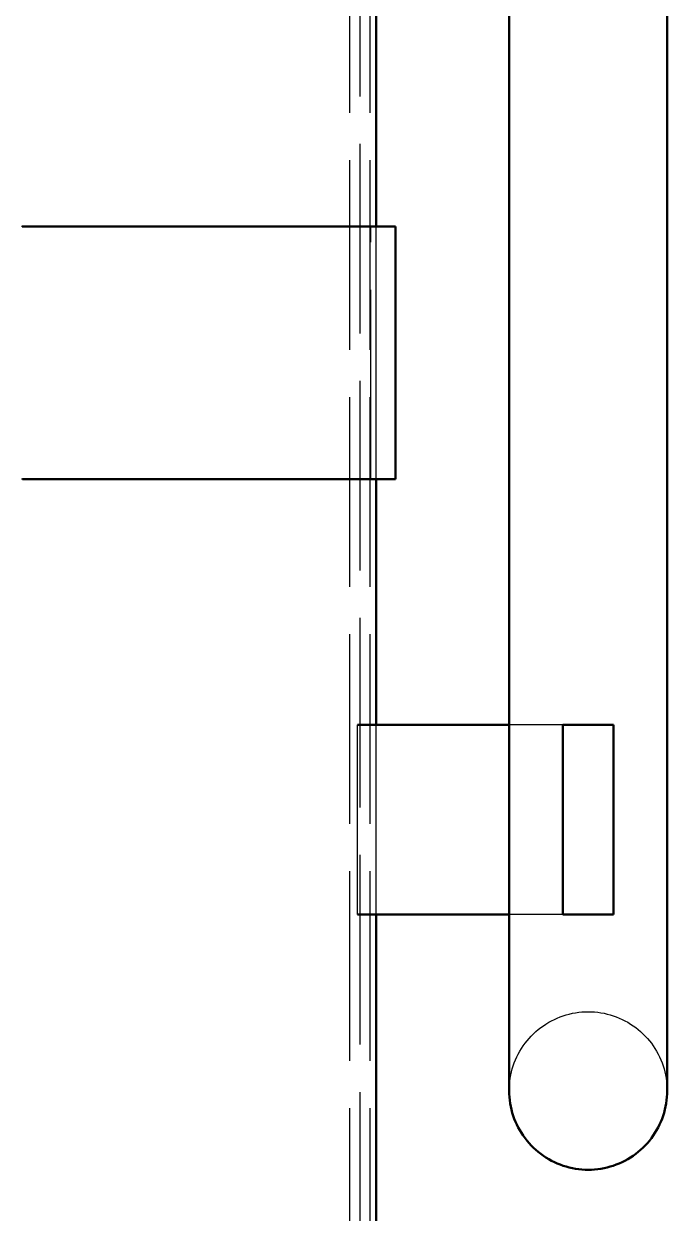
# Model space of a CAD drawing. Header units: millimetres. Extents: x 0 to 594, y 0 to 420.
# Drawn here: x 236.82 to 247, y 276.13 to 294.95 of the extents above; entities that cross this region are included whole.
import ezdxf

# ---------------------------------------------------------------- set-up
doc = ezdxf.new("R2010")
doc.units = ezdxf.units.MM
doc.linetypes.add('ISO02-TRAZOS', pattern=[3.75, 3, -0.75])
doc.layers.add('01-VISIBLE', color=7, linetype='CONTINUOUS', lineweight=50)
doc.layers.add('02-OCULTA', color=4, linetype='ISO02-TRAZOS', lineweight=25)

msp = doc.modelspace()

# ---------------------------------------------------------------- linework, layer by layer
at = {"layer": '01-VISIBLE'}
for p, q in [((244.5, 288.791), (244.5, 341.875)), ((247, 288.791), (247, 341.875)), ((242.396, 291.74), (242.396, 313.833)), ((242.7, 287.74), (242.7, 291.74)), ((242.396, 283.856), (242.396, 287.74)), ((244.5, 283.856), (242.1, 283.856)), ((246.15, 283.856), (245.35, 283.856)), ((245.35, 280.856), (245.35, 283.856)), ((246.15, 280.856), (246.15, 283.856)), ((244.5, 280.856), (242.1, 280.856)), ((242.396, 267.39), (242.396, 280.856)), ((246.15, 280.856), (245.35, 280.856))]:
    msp.add_line(p, q, dxfattribs=at)
for points in [[(236.795, 291.74), (236.845, 291.74), (236.895, 291.74), (236.945, 291.74), (236.995, 291.74), (237.045, 291.74), (237.095, 291.74), (237.146, 291.74), (237.196, 291.74), (237.246, 291.74), (237.296, 291.74), (237.346, 291.74), (237.396, 291.74), (237.446, 291.74), (237.496, 291.74), (237.546, 291.74), (237.596, 291.74), (237.646, 291.74), (237.696, 291.74), (237.746, 291.74), (237.796, 291.74), (237.846, 291.74), (237.896, 291.74), (237.946, 291.74), (237.996, 291.74), (238.046, 291.74), (238.096, 291.74), (238.146, 291.74), (238.196, 291.74), (238.246, 291.74), (238.296, 291.74), (238.346, 291.74), (238.397, 291.74), (238.447, 291.74), (238.497, 291.74), (238.547, 291.74), (238.597, 291.74), (238.647, 291.74), (238.697, 291.74), (238.747, 291.74), (238.797, 291.74), (238.847, 291.74), (238.897, 291.74), (238.947, 291.74), (238.997, 291.74), (239.047, 291.74), (239.097, 291.74), (239.147, 291.74), (239.197, 291.74), (239.247, 291.74), (239.297, 291.74), (239.347, 291.74), (239.397, 291.74), (239.447, 291.74), (239.497, 291.74), (239.547, 291.74), (239.597, 291.74), (239.648, 291.74), (239.698, 291.74), (239.748, 291.74), (239.798, 291.74), (239.848, 291.74), (239.898, 291.74), (239.948, 291.74), (239.998, 291.74), (240.048, 291.74), (240.098, 291.74), (240.148, 291.74), (240.198, 291.74), (240.248, 291.74), (240.298, 291.74), (240.348, 291.74), (240.398, 291.74), (240.448, 291.74), (240.498, 291.74), (240.548, 291.74), (240.598, 291.74), (240.648, 291.74), (240.698, 291.74), (240.748, 291.74), (240.798, 291.74), (240.849, 291.74), (240.899, 291.74), (240.949, 291.74), (240.999, 291.74), (241.049, 291.74), (241.099, 291.74), (241.149, 291.74), (241.199, 291.74), (241.249, 291.74), (241.299, 291.74), (241.349, 291.74), (241.399, 291.74), (241.449, 291.74), (241.499, 291.74), (241.549, 291.74), (241.599, 291.74), (241.649, 291.74), (241.699, 291.74), (241.749, 291.74), (241.799, 291.74), (241.849, 291.74), (241.899, 291.74), (241.949, 291.74), (241.999, 291.74), (242.049, 291.74), (242.1, 291.74), (242.15, 291.74), (242.2, 291.74), (242.25, 291.74), (242.3, 291.74), (242.35, 291.74), (242.4, 291.74), (242.45, 291.74), (242.5, 291.74), (242.55, 291.74), (242.6, 291.74), (242.65, 291.74), (242.7, 291.74)], [(244.5, 288.791), (244.5, 288.741), (244.5, 288.691), (244.5, 288.641), (244.5, 288.591), (244.5, 288.54), (244.5, 288.49), (244.5, 288.44), (244.5, 288.39), (244.5, 288.34), (244.5, 288.29), (244.5, 288.24), (244.5, 288.19), (244.5, 288.139), (244.5, 288.089), (244.5, 288.039), (244.5, 287.989), (244.5, 287.939), (244.5, 287.889), (244.5, 287.839), (244.5, 287.789), (244.5, 287.739), (244.5, 287.688), (244.5, 287.638), (244.5, 287.588), (244.5, 287.538), (244.5, 287.488), (244.5, 287.438), (244.5, 287.388), (244.5, 287.338), (244.5, 287.287), (244.5, 287.237), (244.5, 287.187), (244.5, 287.137), (244.5, 287.087), (244.5, 287.037), (244.5, 286.987), (244.5, 286.937), (244.5, 286.887), (244.5, 286.836), (244.5, 286.786), (244.5, 286.736), (244.5, 286.686), (244.5, 286.636), (244.5, 286.586), (244.5, 286.536), (244.5, 286.486), (244.5, 286.436), (244.5, 286.385), (244.5, 286.335), (244.5, 286.285), (244.5, 286.235), (244.5, 286.185), (244.5, 286.135), (244.5, 286.085), (244.5, 286.035), (244.5, 285.984), (244.5, 285.934), (244.5, 285.884), (244.5, 285.834), (244.5, 285.784), (244.5, 285.734), (244.5, 285.684), (244.5, 285.634), (244.5, 285.584), (244.5, 285.533), (244.5, 285.483), (244.5, 285.433), (244.5, 285.383), (244.5, 285.333), (244.5, 285.283), (244.5, 285.233), (244.5, 285.183), (244.5, 285.132), (244.5, 285.082), (244.5, 285.032), (244.5, 284.982), (244.5, 284.932), (244.5, 284.882), (244.5, 284.832), (244.5, 284.782), (244.5, 284.732), (244.5, 284.681), (244.5, 284.631), (244.5, 284.581), (244.5, 284.531), (244.5, 284.481), (244.5, 284.431), (244.5, 284.381), (244.5, 284.331), (244.5, 284.28), (244.5, 284.23), (244.5, 284.18), (244.5, 284.13), (244.5, 284.08), (244.5, 284.03), (244.5, 283.98), (244.5, 283.93), (244.5, 283.88), (244.5, 283.829), (244.5, 283.779), (244.5, 283.729), (244.5, 283.679), (244.5, 283.629), (244.5, 283.579), (244.5, 283.529), (244.5, 283.479), (244.5, 283.428), (244.5, 283.378), (244.5, 283.328), (244.5, 283.278), (244.5, 283.228), (244.5, 283.178), (244.5, 283.128), (244.5, 283.078), (244.5, 283.028), (244.5, 282.977), (244.5, 282.927), (244.5, 282.877), (244.5, 282.827), (244.5, 282.777), (244.5, 282.727), (244.5, 282.677), (244.5, 282.627), (244.5, 282.577), (244.5, 282.526), (244.5, 282.476), (244.5, 282.426), (244.5, 282.376), (244.5, 282.326), (244.5, 282.276), (244.5, 282.226), (244.5, 282.176), (244.5, 282.125), (244.5, 282.075), (244.5, 282.025), (244.5, 281.975), (244.5, 281.925), (244.5, 281.875), (244.5, 281.825), (244.5, 281.775), (244.5, 281.725), (244.5, 281.674), (244.5, 281.624), (244.5, 281.574), (244.5, 281.524), (244.5, 281.474), (244.5, 281.424), (244.5, 281.374), (244.5, 281.324), (244.5, 281.273), (244.5, 281.223), (244.5, 281.173), (244.5, 281.123), (244.5, 281.073), (244.5, 281.023), (244.5, 280.973), (244.5, 280.923), (244.5, 280.873), (244.5, 280.822), (244.5, 280.772), (244.5, 280.722), (244.5, 280.672), (244.5, 280.622), (244.5, 280.572), (244.5, 280.522), (244.5, 280.472), (244.5, 280.421), (244.5, 280.371), (244.5, 280.321), (244.5, 280.271), (244.5, 280.221), (244.5, 280.171), (244.5, 280.121), (244.5, 280.071), (244.5, 280.021), (244.5, 279.97), (244.5, 279.92), (244.5, 279.87), (244.5, 279.82), (244.5, 279.77), (244.5, 279.72), (244.5, 279.67), (244.5, 279.62), (244.5, 279.57), (244.5, 279.519), (244.5, 279.469), (244.5, 279.419), (244.5, 279.369), (244.5, 279.319), (244.5, 279.269), (244.5, 279.219), (244.5, 279.169), (244.5, 279.118), (244.5, 279.068), (244.5, 279.018), (244.5, 278.968), (244.5, 278.918), (244.5, 278.868), (244.5, 278.818), (244.5, 278.768), (244.5, 278.718), (244.5, 278.667), (244.5, 278.617), (244.5, 278.567), (244.5, 278.517), (244.5, 278.467), (244.5, 278.417), (244.5, 278.367), (244.5, 278.317), (244.5, 278.266), (244.5, 278.216), (244.5, 278.166), (244.5, 278.116), (244.5, 278.066)], [(247, 288.791), (247, 288.741), (247, 288.691), (247, 288.641), (247, 288.591), (247, 288.54), (247, 288.49), (247, 288.44), (247, 288.39), (247, 288.34), (247, 288.29), (247, 288.24), (247, 288.19), (247, 288.139), (247, 288.089), (247, 288.039), (247, 287.989), (247, 287.939), (247, 287.889), (247, 287.839), (247, 287.789), (247, 287.739), (247, 287.688), (247, 287.638), (247, 287.588), (247, 287.538), (247, 287.488), (247, 287.438), (247, 287.388), (247, 287.338), (247, 287.287), (247, 287.237), (247, 287.187), (247, 287.137), (247, 287.087), (247, 287.037), (247, 286.987), (247, 286.937), (247, 286.887), (247, 286.836), (247, 286.786), (247, 286.736), (247, 286.686), (247, 286.636), (247, 286.586), (247, 286.536), (247, 286.486), (247, 286.436), (247, 286.385), (247, 286.335), (247, 286.285), (247, 286.235), (247, 286.185), (247, 286.135), (247, 286.085), (247, 286.035), (247, 285.984), (247, 285.934), (247, 285.884), (247, 285.834), (247, 285.784), (247, 285.734), (247, 285.684), (247, 285.634), (247, 285.584), (247, 285.533), (247, 285.483), (247, 285.433), (247, 285.383), (247, 285.333), (247, 285.283), (247, 285.233), (247, 285.183), (247, 285.132), (247, 285.082), (247, 285.032), (247, 284.982), (247, 284.932), (247, 284.882), (247, 284.832), (247, 284.782), (247, 284.732), (247, 284.681), (247, 284.631), (247, 284.581), (247, 284.531), (247, 284.481), (247, 284.431), (247, 284.381), (247, 284.331), (247, 284.28), (247, 284.23), (247, 284.18), (247, 284.13), (247, 284.08), (247, 284.03), (247, 283.98), (247, 283.93), (247, 283.88), (247, 283.829), (247, 283.779), (247, 283.729), (247, 283.679), (247, 283.629), (247, 283.579), (247, 283.529), (247, 283.479), (247, 283.428), (247, 283.378), (247, 283.328), (247, 283.278), (247, 283.228), (247, 283.178), (247, 283.128), (247, 283.078), (247, 283.028), (247, 282.977), (247, 282.927), (247, 282.877), (247, 282.827), (247, 282.777), (247, 282.727), (247, 282.677), (247, 282.627), (247, 282.577), (247, 282.526), (247, 282.476), (247, 282.426), (247, 282.376), (247, 282.326), (247, 282.276), (247, 282.226), (247, 282.176), (247, 282.125), (247, 282.075), (247, 282.025), (247, 281.975), (247, 281.925), (247, 281.875), (247, 281.825), (247, 281.775), (247, 281.725), (247, 281.674), (247, 281.624), (247, 281.574), (247, 281.524), (247, 281.474), (247, 281.424), (247, 281.374), (247, 281.324), (247, 281.273), (247, 281.223), (247, 281.173), (247, 281.123), (247, 281.073), (247, 281.023), (247, 280.973), (247, 280.923), (247, 280.873), (247, 280.822), (247, 280.772), (247, 280.722), (247, 280.672), (247, 280.622), (247, 280.572), (247, 280.522), (247, 280.472), (247, 280.421), (247, 280.371), (247, 280.321), (247, 280.271), (247, 280.221), (247, 280.171), (247, 280.121), (247, 280.071), (247, 280.021), (247, 279.97), (247, 279.92), (247, 279.87), (247, 279.82), (247, 279.77), (247, 279.72), (247, 279.67), (247, 279.62), (247, 279.57), (247, 279.519), (247, 279.469), (247, 279.419), (247, 279.369), (247, 279.319), (247, 279.269), (247, 279.219), (247, 279.169), (247, 279.118), (247, 279.068), (247, 279.018), (247, 278.968), (247, 278.918), (247, 278.868), (247, 278.818), (247, 278.768), (247, 278.718), (247, 278.667), (247, 278.617), (247, 278.567), (247, 278.517), (247, 278.467), (247, 278.417), (247, 278.367), (247, 278.317), (247, 278.266), (247, 278.216), (247, 278.166), (247, 278.116), (247, 278.066)], [(236.799, 287.74), (236.849, 287.74), (236.899, 287.74), (236.949, 287.74), (236.999, 287.74), (237.049, 287.74), (237.099, 287.74), (237.149, 287.74), (237.199, 287.74), (237.249, 287.74), (237.299, 287.74), (237.349, 287.74), (237.399, 287.74), (237.449, 287.74), (237.499, 287.74), (237.549, 287.74), (237.599, 287.74), (237.649, 287.74), (237.699, 287.74), (237.749, 287.74), (237.799, 287.74), (237.849, 287.74), (237.899, 287.74), (237.949, 287.74), (237.999, 287.74), (238.049, 287.74), (238.099, 287.74), (238.149, 287.74), (238.199, 287.74), (238.249, 287.74), (238.299, 287.74), (238.349, 287.74), (238.399, 287.74), (238.449, 287.74), (238.499, 287.74), (238.549, 287.74), (238.599, 287.74), (238.649, 287.74), (238.699, 287.74), (238.749, 287.74), (238.799, 287.74), (238.849, 287.74), (238.899, 287.74), (238.949, 287.74), (238.999, 287.74), (239.049, 287.74), (239.099, 287.74), (239.149, 287.74), (239.199, 287.74), (239.249, 287.74), (239.299, 287.74), (239.349, 287.74), (239.399, 287.74), (239.449, 287.74), (239.499, 287.74), (239.549, 287.74), (239.599, 287.74), (239.649, 287.74), (239.699, 287.74), (239.749, 287.74), (239.799, 287.74), (239.849, 287.74), (239.899, 287.74), (239.949, 287.74), (239.999, 287.74), (240.049, 287.74), (240.099, 287.74), (240.149, 287.74), (240.199, 287.74), (240.249, 287.74), (240.299, 287.74), (240.349, 287.74), (240.399, 287.74), (240.45, 287.74), (240.5, 287.74), (240.55, 287.74), (240.6, 287.74), (240.65, 287.74), (240.7, 287.74), (240.75, 287.74), (240.8, 287.74), (240.85, 287.74), (240.9, 287.74), (240.95, 287.74), (241, 287.74), (241.05, 287.74), (241.1, 287.74), (241.15, 287.74), (241.2, 287.74), (241.25, 287.74), (241.3, 287.74), (241.35, 287.74), (241.4, 287.74), (241.45, 287.74), (241.5, 287.74), (241.55, 287.74), (241.6, 287.74), (241.65, 287.74), (241.7, 287.74), (241.75, 287.74), (241.8, 287.74), (241.85, 287.74), (241.9, 287.74), (241.95, 287.74), (242, 287.74), (242.05, 287.74), (242.1, 287.74), (242.15, 287.74), (242.2, 287.74), (242.25, 287.74), (242.3, 287.74), (242.35, 287.74), (242.4, 287.74), (242.45, 287.74), (242.5, 287.74), (242.55, 287.74), (242.6, 287.74), (242.65, 287.74), (242.7, 287.74)], [(244.5, 278.066), (244.501, 278.016), (244.504, 277.965), (244.509, 277.915), (244.516, 277.865), (244.525, 277.816), (244.536, 277.767), (244.549, 277.718), (244.564, 277.67), (244.581, 277.623), (244.6, 277.576), (244.621, 277.53), (244.643, 277.485), (244.667, 277.441), (244.694, 277.398), (244.721, 277.356), (244.751, 277.315), (244.782, 277.275), (244.814, 277.237), (244.848, 277.2), (244.884, 277.164), (244.921, 277.13), (244.959, 277.098), (244.999, 277.067), (245.04, 277.037), (245.082, 277.01), (245.125, 276.983), (245.169, 276.959), (245.214, 276.937), (245.26, 276.916), (245.307, 276.897), (245.354, 276.88), (245.402, 276.865), (245.451, 276.852), (245.5, 276.841), (245.549, 276.832), (245.599, 276.825), (245.649, 276.82), (245.7, 276.817), (245.75, 276.816), (245.8, 276.817), (245.851, 276.82), (245.901, 276.825), (245.951, 276.832), (246, 276.841), (246.049, 276.852), (246.098, 276.865), (246.146, 276.88), (246.193, 276.897), (246.24, 276.916), (246.286, 276.937), (246.331, 276.959), (246.375, 276.983), (246.418, 277.01), (246.46, 277.037), (246.501, 277.067), (246.541, 277.098), (246.579, 277.13), (246.616, 277.164), (246.652, 277.2), (246.686, 277.237), (246.718, 277.275), (246.749, 277.315), (246.779, 277.356), (246.806, 277.398), (246.833, 277.441), (246.857, 277.485), (246.879, 277.53), (246.9, 277.576), (246.919, 277.623), (246.936, 277.67), (246.951, 277.718), (246.964, 277.767), (246.975, 277.816), (246.984, 277.865), (246.991, 277.915), (246.996, 277.965), (246.999, 278.016), (247, 278.066)], [(247, 278.066), (247, 278.066), (247, 278.066), (247, 278.066), (247, 278.066), (247, 278.066), (247, 278.066)]]:
    msp.add_lwpolyline(points, dxfattribs=at)
at = {"layer": '02-OCULTA'}
for p, q in [((241.98, 267.29), (241.98, 344.3)), ((242.3, 267.29), (242.3, 344.3)), ((242.14, 267.546), (242.14, 344.044)), ((242.14, 267.546), (242.14, 344.044)), ((242.396, 267.39), (242.396, 344.2)), ((244.5, 341.875), (244.5, 288.791)), ((247, 341.875), (247, 288.791)), ((242.31, 287.74), (242.31, 291.74)), ((242.396, 287.74), (242.396, 291.74)), ((245.35, 283.856), (242.1, 283.856)), ((242.1, 280.856), (242.1, 283.856)), ((242.1, 280.856), (242.1, 283.856)), ((242.396, 280.856), (242.396, 283.856)), ((245.35, 283.856), (244.5, 283.856)), ((246.15, 283.856), (245.35, 283.856)), ((245.35, 283.856), (245.35, 280.856)), ((245.35, 280.856), (245.35, 283.856)), ((245.35, 283.856), (245.35, 280.856)), ((246.15, 280.856), (246.15, 283.856)), ((245.35, 280.856), (242.1, 280.856)), ((245.35, 280.856), (244.5, 280.856)), ((246.15, 280.856), (245.35, 280.856))]:
    msp.add_line(p, q, dxfattribs=at)
for points in [[(242.7, 291.74), (242.65, 291.74), (242.6, 291.74), (242.55, 291.74), (242.499, 291.74), (242.449, 291.74), (242.399, 291.74), (242.349, 291.74), (242.299, 291.74), (242.249, 291.74), (242.199, 291.74), (242.149, 291.74), (242.098, 291.74), (242.048, 291.74), (241.998, 291.74), (241.948, 291.74), (241.898, 291.74), (241.848, 291.74), (241.798, 291.74), (241.747, 291.74), (241.697, 291.74), (241.647, 291.74), (241.597, 291.74), (241.547, 291.74), (241.497, 291.74), (241.447, 291.74), (241.397, 291.74), (241.346, 291.74), (241.296, 291.74), (241.246, 291.74), (241.196, 291.74), (241.146, 291.74), (241.096, 291.74), (241.046, 291.74), (240.995, 291.74), (240.945, 291.74), (240.895, 291.74), (240.845, 291.74), (240.795, 291.74), (240.745, 291.74), (240.695, 291.74), (240.644, 291.74), (240.594, 291.74), (240.544, 291.74), (240.494, 291.74), (240.444, 291.74), (240.394, 291.74), (240.344, 291.74), (240.294, 291.74), (240.243, 291.74), (240.193, 291.74), (240.143, 291.74), (240.093, 291.74), (240.043, 291.74), (239.993, 291.74), (239.943, 291.74), (239.892, 291.74), (239.842, 291.74), (239.792, 291.74), (239.742, 291.74), (239.692, 291.74), (239.642, 291.74), (239.592, 291.74), (239.542, 291.74), (239.491, 291.74), (239.441, 291.74), (239.391, 291.74), (239.341, 291.74), (239.291, 291.74), (239.241, 291.74), (239.191, 291.74), (239.14, 291.74), (239.09, 291.74), (239.04, 291.74), (238.99, 291.74), (238.94, 291.74), (238.89, 291.74), (238.84, 291.74), (238.79, 291.74), (238.739, 291.74), (238.689, 291.74), (238.639, 291.74), (238.589, 291.74), (238.539, 291.74), (238.489, 291.74), (238.439, 291.74), (238.388, 291.74), (238.338, 291.74), (238.288, 291.74), (238.238, 291.74), (238.188, 291.74), (238.138, 291.74), (238.088, 291.74), (238.037, 291.74), (237.987, 291.74), (237.937, 291.74), (237.887, 291.74), (237.837, 291.74), (237.787, 291.74), (237.737, 291.74), (237.687, 291.74), (237.636, 291.74), (237.586, 291.74), (237.536, 291.74), (237.486, 291.74), (237.436, 291.74), (237.386, 291.74), (237.336, 291.74), (237.285, 291.74), (237.235, 291.74), (237.185, 291.74), (237.135, 291.74), (237.085, 291.74), (237.035, 291.74), (236.985, 291.74), (236.935, 291.74), (236.884, 291.74), (236.834, 291.74), (236.784, 291.74)], [(236.807, 291.74), (236.857, 291.74), (236.907, 291.74), (236.957, 291.74), (237.007, 291.74), (237.057, 291.74), (237.107, 291.74), (237.157, 291.74), (237.207, 291.74), (237.257, 291.74), (237.307, 291.74), (237.357, 291.74), (237.407, 291.74), (237.457, 291.74), (237.507, 291.74), (237.557, 291.74), (237.607, 291.74), (237.657, 291.74), (237.707, 291.74), (237.758, 291.74), (237.808, 291.74), (237.858, 291.74), (237.908, 291.74), (237.958, 291.74), (238.008, 291.74), (238.058, 291.74), (238.108, 291.74), (238.158, 291.74), (238.208, 291.74), (238.258, 291.74), (238.308, 291.74), (238.358, 291.74), (238.408, 291.74), (238.458, 291.74), (238.508, 291.74), (238.558, 291.74), (238.608, 291.74), (238.658, 291.74), (238.708, 291.74), (238.758, 291.74), (238.808, 291.74), (238.858, 291.74), (238.908, 291.74), (238.958, 291.74), (239.008, 291.74), (239.058, 291.74), (239.108, 291.74), (239.158, 291.74), (239.208, 291.74), (239.258, 291.74), (239.308, 291.74), (239.358, 291.74), (239.408, 291.74), (239.458, 291.74), (239.508, 291.74), (239.558, 291.74), (239.609, 291.74), (239.659, 291.74), (239.709, 291.74), (239.759, 291.74), (239.809, 291.74), (239.859, 291.74), (239.909, 291.74), (239.959, 291.74), (240.009, 291.74), (240.059, 291.74), (240.109, 291.74), (240.159, 291.74), (240.209, 291.74), (240.259, 291.74), (240.309, 291.74), (240.359, 291.74), (240.409, 291.74), (240.459, 291.74), (240.509, 291.74), (240.559, 291.74), (240.609, 291.74), (240.659, 291.74), (240.709, 291.74), (240.759, 291.74), (240.809, 291.74), (240.859, 291.74), (240.909, 291.74), (240.959, 291.74), (241.009, 291.74), (241.059, 291.74), (241.109, 291.74), (241.159, 291.74), (241.209, 291.74), (241.259, 291.74), (241.309, 291.74), (241.359, 291.74), (241.41, 291.74), (241.46, 291.74), (241.51, 291.74), (241.56, 291.74), (241.61, 291.74), (241.66, 291.74), (241.71, 291.74), (241.76, 291.74), (241.81, 291.74), (241.86, 291.74), (241.91, 291.74), (241.96, 291.74), (242.01, 291.74), (242.06, 291.74), (242.11, 291.74), (242.16, 291.74), (242.21, 291.74), (242.26, 291.74), (242.31, 291.74)], [(242.31, 291.74), (242.26, 291.74), (242.21, 291.74), (242.16, 291.74), (242.11, 291.74), (242.06, 291.74), (242.01, 291.74), (241.96, 291.74), (241.91, 291.74), (241.86, 291.74), (241.81, 291.74), (241.76, 291.74), (241.71, 291.74), (241.66, 291.74), (241.61, 291.74), (241.56, 291.74), (241.51, 291.74), (241.46, 291.74), (241.41, 291.74), (241.359, 291.74), (241.309, 291.74), (241.259, 291.74), (241.209, 291.74), (241.159, 291.74), (241.109, 291.74), (241.059, 291.74), (241.009, 291.74), (240.959, 291.74), (240.909, 291.74), (240.859, 291.74), (240.809, 291.74), (240.759, 291.74), (240.709, 291.74), (240.659, 291.74), (240.609, 291.74), (240.559, 291.74), (240.509, 291.74), (240.459, 291.74), (240.409, 291.74), (240.359, 291.74), (240.309, 291.74), (240.259, 291.74), (240.209, 291.74), (240.159, 291.74), (240.109, 291.74), (240.059, 291.74), (240.009, 291.74), (239.959, 291.74), (239.909, 291.74), (239.859, 291.74), (239.809, 291.74), (239.759, 291.74), (239.709, 291.74), (239.659, 291.74), (239.609, 291.74), (239.558, 291.74), (239.508, 291.74), (239.458, 291.74), (239.408, 291.74), (239.358, 291.74), (239.308, 291.74), (239.258, 291.74), (239.208, 291.74), (239.158, 291.74), (239.108, 291.74), (239.058, 291.74), (239.008, 291.74), (238.958, 291.74), (238.908, 291.74), (238.858, 291.74), (238.808, 291.74), (238.758, 291.74), (238.708, 291.74), (238.658, 291.74), (238.608, 291.74), (238.558, 291.74), (238.508, 291.74), (238.458, 291.74), (238.408, 291.74), (238.358, 291.74), (238.308, 291.74), (238.258, 291.74), (238.208, 291.74), (238.158, 291.74), (238.108, 291.74), (238.058, 291.74), (238.008, 291.74), (237.958, 291.74), (237.908, 291.74), (237.858, 291.74), (237.808, 291.74), (237.758, 291.74), (237.707, 291.74), (237.657, 291.74), (237.607, 291.74), (237.557, 291.74), (237.507, 291.74), (237.457, 291.74), (237.407, 291.74), (237.357, 291.74), (237.307, 291.74), (237.257, 291.74), (237.207, 291.74), (237.157, 291.74), (237.107, 291.74), (237.057, 291.74), (237.007, 291.74), (236.957, 291.74), (236.907, 291.74), (236.857, 291.74), (236.807, 291.74)], [(244.5, 288.791), (244.5, 288.741), (244.5, 288.691), (244.5, 288.641), (244.5, 288.591), (244.5, 288.54), (244.5, 288.49), (244.5, 288.44), (244.5, 288.39), (244.5, 288.34), (244.5, 288.29), (244.5, 288.24), (244.5, 288.19), (244.5, 288.139), (244.5, 288.089), (244.5, 288.039), (244.5, 287.989), (244.5, 287.939), (244.5, 287.889), (244.5, 287.839), (244.5, 287.789), (244.5, 287.739), (244.5, 287.688), (244.5, 287.638), (244.5, 287.588), (244.5, 287.538), (244.5, 287.488), (244.5, 287.438), (244.5, 287.388), (244.5, 287.338), (244.5, 287.287), (244.5, 287.237), (244.5, 287.187), (244.5, 287.137), (244.5, 287.087), (244.5, 287.037), (244.5, 286.987), (244.5, 286.937), (244.5, 286.887), (244.5, 286.836), (244.5, 286.786), (244.5, 286.736), (244.5, 286.686), (244.5, 286.636), (244.5, 286.586), (244.5, 286.536), (244.5, 286.486), (244.5, 286.436), (244.5, 286.385), (244.5, 286.335), (244.5, 286.285), (244.5, 286.235), (244.5, 286.185), (244.5, 286.135), (244.5, 286.085), (244.5, 286.035), (244.5, 285.984), (244.5, 285.934), (244.5, 285.884), (244.5, 285.834), (244.5, 285.784), (244.5, 285.734), (244.5, 285.684), (244.5, 285.634), (244.5, 285.584), (244.5, 285.533), (244.5, 285.483), (244.5, 285.433), (244.5, 285.383), (244.5, 285.333), (244.5, 285.283), (244.5, 285.233), (244.5, 285.183), (244.5, 285.132), (244.5, 285.082), (244.5, 285.032), (244.5, 284.982), (244.5, 284.932), (244.5, 284.882), (244.5, 284.832), (244.5, 284.782), (244.5, 284.732), (244.5, 284.681), (244.5, 284.631), (244.5, 284.581), (244.5, 284.531), (244.5, 284.481), (244.5, 284.431), (244.5, 284.381), (244.5, 284.331), (244.5, 284.28), (244.5, 284.23), (244.5, 284.18), (244.5, 284.13), (244.5, 284.08), (244.5, 284.03), (244.5, 283.98), (244.5, 283.93), (244.5, 283.88), (244.5, 283.829), (244.5, 283.779), (244.5, 283.729), (244.5, 283.679), (244.5, 283.629), (244.5, 283.579), (244.5, 283.529), (244.5, 283.479), (244.5, 283.428), (244.5, 283.378), (244.5, 283.328), (244.5, 283.278), (244.5, 283.228), (244.5, 283.178), (244.5, 283.128), (244.5, 283.078), (244.5, 283.028), (244.5, 282.977), (244.5, 282.927), (244.5, 282.877), (244.5, 282.827), (244.5, 282.777), (244.5, 282.727), (244.5, 282.677), (244.5, 282.627), (244.5, 282.577), (244.5, 282.526), (244.5, 282.476), (244.5, 282.426), (244.5, 282.376), (244.5, 282.326), (244.5, 282.276), (244.5, 282.226), (244.5, 282.176), (244.5, 282.125), (244.5, 282.075), (244.5, 282.025), (244.5, 281.975), (244.5, 281.925), (244.5, 281.875), (244.5, 281.825), (244.5, 281.775), (244.5, 281.725), (244.5, 281.674), (244.5, 281.624), (244.5, 281.574), (244.5, 281.524), (244.5, 281.474), (244.5, 281.424), (244.5, 281.374), (244.5, 281.324), (244.5, 281.273), (244.5, 281.223), (244.5, 281.173), (244.5, 281.123), (244.5, 281.073), (244.5, 281.023), (244.5, 280.973), (244.5, 280.923), (244.5, 280.873), (244.5, 280.822), (244.5, 280.772), (244.5, 280.722), (244.5, 280.672), (244.5, 280.622), (244.5, 280.572), (244.5, 280.522), (244.5, 280.472), (244.5, 280.421), (244.5, 280.371), (244.5, 280.321), (244.5, 280.271), (244.5, 280.221), (244.5, 280.171), (244.5, 280.121), (244.5, 280.071), (244.5, 280.021), (244.5, 279.97), (244.5, 279.92), (244.5, 279.87), (244.5, 279.82), (244.5, 279.77), (244.5, 279.72), (244.5, 279.67), (244.5, 279.62), (244.5, 279.57), (244.5, 279.519), (244.5, 279.469), (244.5, 279.419), (244.5, 279.369), (244.5, 279.319), (244.5, 279.269), (244.5, 279.219), (244.5, 279.169), (244.5, 279.118), (244.5, 279.068), (244.5, 279.018), (244.5, 278.968), (244.5, 278.918), (244.5, 278.868), (244.5, 278.818), (244.5, 278.768), (244.5, 278.718), (244.5, 278.667), (244.5, 278.617), (244.5, 278.567), (244.5, 278.517), (244.5, 278.467), (244.5, 278.417), (244.5, 278.367), (244.5, 278.317), (244.5, 278.266), (244.5, 278.216), (244.5, 278.166), (244.5, 278.116), (244.5, 278.066)], [(247, 288.791), (247, 288.741), (247, 288.691), (247, 288.641), (247, 288.591), (247, 288.54), (247, 288.49), (247, 288.44), (247, 288.39), (247, 288.34), (247, 288.29), (247, 288.24), (247, 288.19), (247, 288.139), (247, 288.089), (247, 288.039), (247, 287.989), (247, 287.939), (247, 287.889), (247, 287.839), (247, 287.789), (247, 287.739), (247, 287.688), (247, 287.638), (247, 287.588), (247, 287.538), (247, 287.488), (247, 287.438), (247, 287.388), (247, 287.338), (247, 287.288), (247, 287.237), (247, 287.187), (247, 287.137), (247, 287.087), (247, 287.037), (247, 286.987), (247, 286.937), (247, 286.887), (247, 286.836), (247, 286.786), (247, 286.736), (247, 286.686), (247, 286.636), (247, 286.586), (247, 286.536), (247, 286.486), (247, 286.436), (247, 286.385), (247, 286.335), (247, 286.285), (247, 286.235), (247, 286.185), (247, 286.135), (247, 286.085), (247, 286.035), (247, 285.984), (247, 285.934), (247, 285.884), (247, 285.834), (247, 285.784), (247, 285.734), (247, 285.684), (247, 285.634), (247, 285.584), (247, 285.533), (247, 285.483), (247, 285.433), (247, 285.383), (247, 285.333), (247, 285.283), (247, 285.233), (247, 285.183), (247, 285.133), (247, 285.082), (247, 285.032), (247, 284.982), (247, 284.932), (247, 284.882), (247, 284.832), (247, 284.782), (247, 284.732), (247, 284.681), (247, 284.631), (247, 284.581), (247, 284.531), (247, 284.481), (247, 284.431), (247, 284.381), (247, 284.331), (247, 284.281), (247, 284.23), (247, 284.18), (247, 284.13), (247, 284.08), (247, 284.03), (247, 283.98), (247, 283.93), (247, 283.88), (247, 283.829), (247, 283.779), (247, 283.729), (247, 283.679), (247, 283.629), (247, 283.579), (247, 283.529), (247, 283.479), (247, 283.429), (247, 283.378), (247, 283.328), (247, 283.278), (247, 283.228), (247, 283.178), (247, 283.128), (247, 283.078), (247, 283.028), (247, 282.978), (247, 282.927), (247, 282.877), (247, 282.827), (247, 282.777), (247, 282.727), (247, 282.677), (247, 282.627), (247, 282.577), (247, 282.526), (247, 282.476), (247, 282.426), (247, 282.376), (247, 282.326), (247, 282.276), (247, 282.226), (247, 282.176), (247, 282.126), (247, 282.075), (247, 282.025), (247, 281.975), (247, 281.925), (247, 281.875), (247, 281.825), (247, 281.775), (247, 281.725), (247, 281.675), (247, 281.624), (247, 281.574), (247, 281.524), (247, 281.474), (247, 281.424), (247, 281.374), (247, 281.324), (247, 281.274), (247, 281.223), (247, 281.173), (247, 281.123), (247, 281.073), (247, 281.023), (247, 280.973), (247, 280.923), (247, 280.873), (247, 280.823), (247, 280.772), (247, 280.722), (247, 280.672), (247, 280.622), (247, 280.572), (247, 280.522), (247, 280.472), (247, 280.422), (247, 280.371), (247, 280.321), (247, 280.271), (247, 280.221), (247, 280.171), (247, 280.121), (247, 280.071), (247, 280.021), (247, 279.971), (247, 279.92), (247, 279.87), (247, 279.82), (247, 279.77), (247, 279.72), (247, 279.67), (247, 279.62), (247, 279.57), (247, 279.52), (247, 279.469), (247, 279.419), (247, 279.369), (247, 279.319), (247, 279.269), (247, 279.219), (247, 279.169), (247, 279.119), (247, 279.068), (247, 279.018), (247, 278.968), (247, 278.918), (247, 278.868), (247, 278.818), (247, 278.768), (247, 278.718), (247, 278.668), (247, 278.617), (247, 278.567), (247, 278.517), (247, 278.467), (247, 278.417), (247, 278.367), (247, 278.317), (247, 278.267), (247, 278.216), (247, 278.166), (247, 278.116), (247, 278.066)], [(242.7, 287.74), (242.65, 287.74), (242.6, 287.74), (242.55, 287.74), (242.499, 287.74), (242.449, 287.74), (242.399, 287.74), (242.349, 287.74), (242.299, 287.74), (242.249, 287.74), (242.199, 287.74), (242.149, 287.74), (242.098, 287.74), (242.048, 287.74), (241.998, 287.74), (241.948, 287.74), (241.898, 287.74), (241.848, 287.74), (241.798, 287.74), (241.747, 287.74), (241.697, 287.74), (241.647, 287.74), (241.597, 287.74), (241.547, 287.74), (241.497, 287.74), (241.447, 287.74), (241.397, 287.74), (241.346, 287.74), (241.296, 287.74), (241.246, 287.74), (241.196, 287.74), (241.146, 287.74), (241.096, 287.74), (241.046, 287.74), (240.995, 287.74), (240.945, 287.74), (240.895, 287.74), (240.845, 287.74), (240.795, 287.74), (240.745, 287.74), (240.695, 287.74), (240.644, 287.74), (240.594, 287.74), (240.544, 287.74), (240.494, 287.74), (240.444, 287.74), (240.394, 287.74), (240.344, 287.74), (240.294, 287.74), (240.243, 287.74), (240.193, 287.74), (240.143, 287.74), (240.093, 287.74), (240.043, 287.74), (239.993, 287.74), (239.943, 287.74), (239.892, 287.74), (239.842, 287.74), (239.792, 287.74), (239.742, 287.74), (239.692, 287.74), (239.642, 287.74), (239.592, 287.74), (239.542, 287.74), (239.491, 287.74), (239.441, 287.74), (239.391, 287.74), (239.341, 287.74), (239.291, 287.74), (239.241, 287.74), (239.191, 287.74), (239.14, 287.74), (239.09, 287.74), (239.04, 287.74), (238.99, 287.74), (238.94, 287.74), (238.89, 287.74), (238.84, 287.74), (238.79, 287.74), (238.739, 287.74), (238.689, 287.74), (238.639, 287.74), (238.589, 287.74), (238.539, 287.74), (238.489, 287.74), (238.439, 287.74), (238.388, 287.74), (238.338, 287.74), (238.288, 287.74), (238.238, 287.74), (238.188, 287.74), (238.138, 287.74), (238.088, 287.74), (238.037, 287.74), (237.987, 287.74), (237.937, 287.74), (237.887, 287.74), (237.837, 287.74), (237.787, 287.74), (237.737, 287.74), (237.687, 287.74), (237.636, 287.74), (237.586, 287.74), (237.536, 287.74), (237.486, 287.74), (237.436, 287.74), (237.386, 287.74), (237.336, 287.74), (237.285, 287.74), (237.235, 287.74), (237.185, 287.74), (237.135, 287.74), (237.085, 287.74), (237.035, 287.74), (236.985, 287.74), (236.935, 287.74), (236.884, 287.74), (236.834, 287.74), (236.784, 287.74)], [(236.807, 287.74), (236.857, 287.74), (236.907, 287.74), (236.957, 287.74), (237.007, 287.74), (237.057, 287.74), (237.107, 287.74), (237.157, 287.74), (237.207, 287.74), (237.257, 287.74), (237.307, 287.74), (237.357, 287.74), (237.407, 287.74), (237.457, 287.74), (237.507, 287.74), (237.557, 287.74), (237.607, 287.74), (237.657, 287.74), (237.707, 287.74), (237.758, 287.74), (237.808, 287.74), (237.858, 287.74), (237.908, 287.74), (237.958, 287.74), (238.008, 287.74), (238.058, 287.74), (238.108, 287.74), (238.158, 287.74), (238.208, 287.74), (238.258, 287.74), (238.308, 287.74), (238.358, 287.74), (238.408, 287.74), (238.458, 287.74), (238.508, 287.74), (238.558, 287.74), (238.608, 287.74), (238.658, 287.74), (238.708, 287.74), (238.758, 287.74), (238.808, 287.74), (238.858, 287.74), (238.908, 287.74), (238.958, 287.74), (239.008, 287.74), (239.058, 287.74), (239.108, 287.74), (239.158, 287.74), (239.208, 287.74), (239.258, 287.74), (239.308, 287.74), (239.358, 287.74), (239.408, 287.74), (239.458, 287.74), (239.508, 287.74), (239.558, 287.74), (239.609, 287.74), (239.659, 287.74), (239.709, 287.74), (239.759, 287.74), (239.809, 287.74), (239.859, 287.74), (239.909, 287.74), (239.959, 287.74), (240.009, 287.74), (240.059, 287.74), (240.109, 287.74), (240.159, 287.74), (240.209, 287.74), (240.259, 287.74), (240.309, 287.74), (240.359, 287.74), (240.409, 287.74), (240.459, 287.74), (240.509, 287.74), (240.559, 287.74), (240.609, 287.74), (240.659, 287.74), (240.709, 287.74), (240.759, 287.74), (240.809, 287.74), (240.859, 287.74), (240.909, 287.74), (240.959, 287.74), (241.009, 287.74), (241.059, 287.74), (241.109, 287.74), (241.159, 287.74), (241.209, 287.74), (241.259, 287.74), (241.309, 287.74), (241.359, 287.74), (241.41, 287.74), (241.46, 287.74), (241.51, 287.74), (241.56, 287.74), (241.61, 287.74), (241.66, 287.74), (241.71, 287.74), (241.76, 287.74), (241.81, 287.74), (241.86, 287.74), (241.91, 287.74), (241.96, 287.74), (242.01, 287.74), (242.06, 287.74), (242.11, 287.74), (242.16, 287.74), (242.21, 287.74), (242.26, 287.74), (242.31, 287.74)], [(242.31, 287.74), (242.26, 287.74), (242.21, 287.74), (242.16, 287.74), (242.11, 287.74), (242.06, 287.74), (242.01, 287.74), (241.96, 287.74), (241.91, 287.74), (241.86, 287.74), (241.81, 287.74), (241.76, 287.74), (241.71, 287.74), (241.66, 287.74), (241.61, 287.74), (241.56, 287.74), (241.51, 287.74), (241.46, 287.74), (241.41, 287.74), (241.359, 287.74), (241.309, 287.74), (241.259, 287.74), (241.209, 287.74), (241.159, 287.74), (241.109, 287.74), (241.059, 287.74), (241.009, 287.74), (240.959, 287.74), (240.909, 287.74), (240.859, 287.74), (240.809, 287.74), (240.759, 287.74), (240.709, 287.74), (240.659, 287.74), (240.609, 287.74), (240.559, 287.74), (240.509, 287.74), (240.459, 287.74), (240.409, 287.74), (240.359, 287.74), (240.309, 287.74), (240.259, 287.74), (240.209, 287.74), (240.159, 287.74), (240.109, 287.74), (240.059, 287.74), (240.009, 287.74), (239.959, 287.74), (239.909, 287.74), (239.859, 287.74), (239.809, 287.74), (239.759, 287.74), (239.709, 287.74), (239.659, 287.74), (239.609, 287.74), (239.558, 287.74), (239.508, 287.74), (239.458, 287.74), (239.408, 287.74), (239.358, 287.74), (239.308, 287.74), (239.258, 287.74), (239.208, 287.74), (239.158, 287.74), (239.108, 287.74), (239.058, 287.74), (239.008, 287.74), (238.958, 287.74), (238.908, 287.74), (238.858, 287.74), (238.808, 287.74), (238.758, 287.74), (238.708, 287.74), (238.658, 287.74), (238.608, 287.74), (238.558, 287.74), (238.508, 287.74), (238.458, 287.74), (238.408, 287.74), (238.358, 287.74), (238.308, 287.74), (238.258, 287.74), (238.208, 287.74), (238.158, 287.74), (238.108, 287.74), (238.058, 287.74), (238.008, 287.74), (237.958, 287.74), (237.908, 287.74), (237.858, 287.74), (237.808, 287.74), (237.758, 287.74), (237.707, 287.74), (237.657, 287.74), (237.607, 287.74), (237.557, 287.74), (237.507, 287.74), (237.457, 287.74), (237.407, 287.74), (237.357, 287.74), (237.307, 287.74), (237.257, 287.74), (237.207, 287.74), (237.157, 287.74), (237.107, 287.74), (237.057, 287.74), (237.007, 287.74), (236.957, 287.74), (236.907, 287.74), (236.857, 287.74), (236.807, 287.74)], [(244.5, 278.066), (244.501, 278.116), (244.504, 278.167), (244.509, 278.217), (244.516, 278.267), (244.525, 278.316), (244.536, 278.365), (244.549, 278.414), (244.564, 278.462), (244.581, 278.509), (244.6, 278.556), (244.621, 278.602), (244.643, 278.647), (244.667, 278.691), (244.694, 278.734), (244.721, 278.776), (244.751, 278.817), (244.782, 278.857), (244.814, 278.895), (244.848, 278.932), (244.884, 278.968), (244.921, 279.002), (244.959, 279.034), (244.999, 279.065), (245.04, 279.095), (245.082, 279.122), (245.125, 279.149), (245.169, 279.173), (245.214, 279.195), (245.26, 279.216), (245.307, 279.235), (245.354, 279.252), (245.402, 279.267), (245.451, 279.28), (245.5, 279.291), (245.549, 279.3), (245.599, 279.307), (245.649, 279.312), (245.7, 279.315), (245.75, 279.316)], [(245.75, 279.316), (245.8, 279.315), (245.851, 279.312), (245.901, 279.307), (245.951, 279.3), (246, 279.291), (246.049, 279.28), (246.098, 279.267), (246.146, 279.252), (246.193, 279.235), (246.24, 279.216), (246.286, 279.195), (246.331, 279.173), (246.375, 279.149), (246.418, 279.122), (246.46, 279.095), (246.501, 279.065), (246.541, 279.034), (246.579, 279.002), (246.616, 278.968), (246.652, 278.932), (246.686, 278.895), (246.718, 278.857), (246.749, 278.817), (246.779, 278.776), (246.806, 278.734), (246.833, 278.691), (246.857, 278.647), (246.879, 278.602), (246.9, 278.556), (246.919, 278.509), (246.936, 278.462), (246.951, 278.414), (246.964, 278.365), (246.975, 278.316), (246.984, 278.267), (246.991, 278.217), (246.996, 278.167), (246.999, 278.116), (247, 278.066)]]:
    msp.add_lwpolyline(points, dxfattribs=at)

doc.saveas('drawing.dxf')
